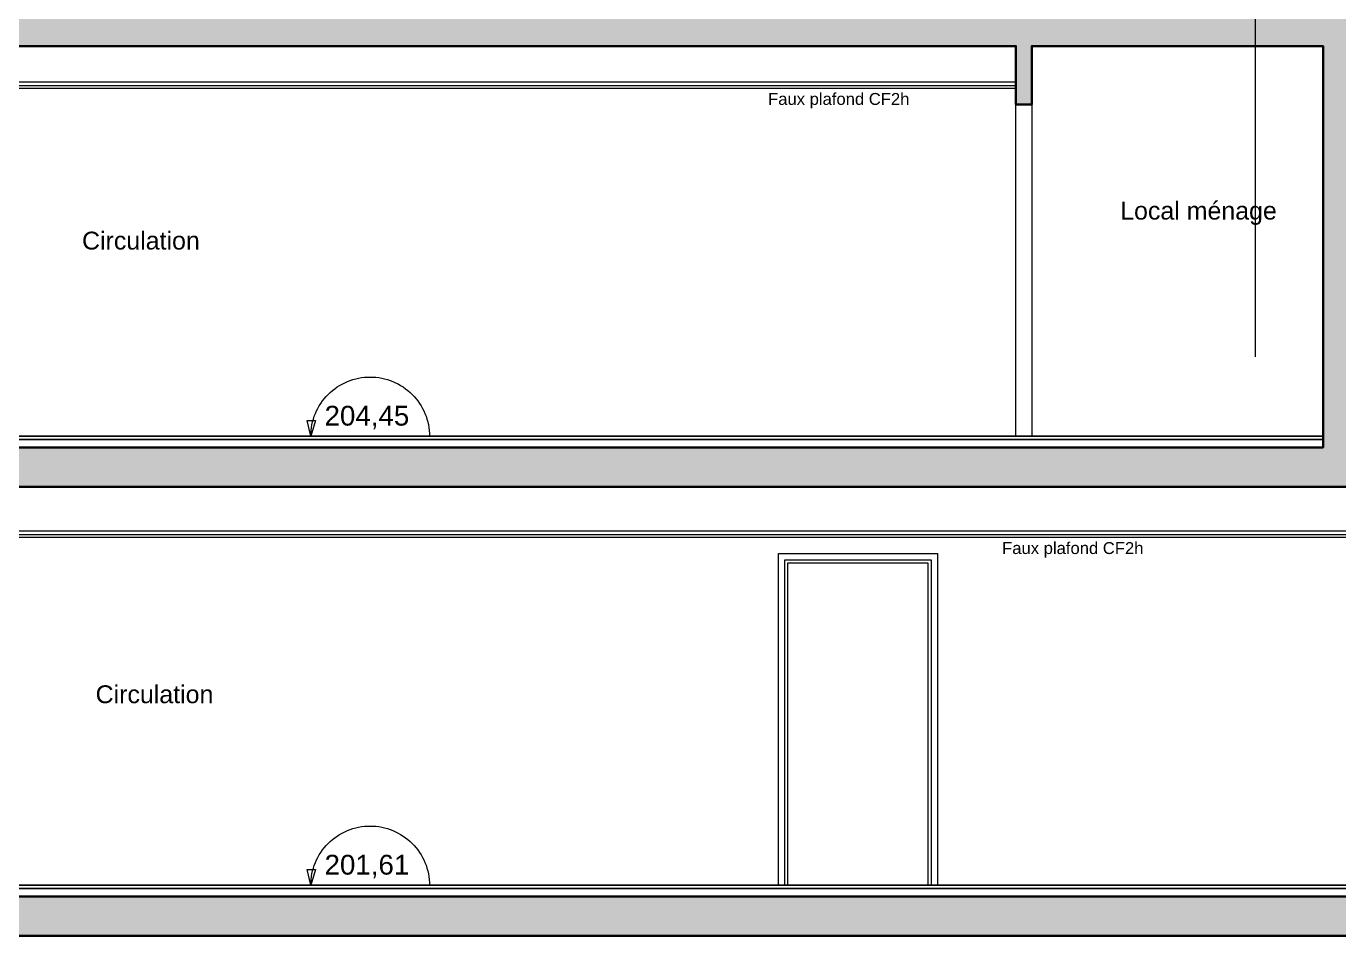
# Model space of a CAD drawing. Header units: metres. Extents: x 1838950 to 1842843, y 5171318 to 5174224.
# Drawn here: x 1841230.73 to 1841239.03, y 5171393.75 to 5171399.61 of the extents above; entities that cross this region are included whole.
import ezdxf

# ---------------------------------------------------------------- set-up
doc = ezdxf.new("R2010")
doc.units = ezdxf.units.M
doc.header["$LTSCALE"] = 0.0254
doc.layers.add('00 CHAZAL CONSTRUCTION', color=1, linetype='Continuous', lineweight=5, true_color=0xff0000)
doc.layers.add('00 CHAZAL Coupe A.5', color=7, linetype='Continuous', lineweight=18)
doc.styles.add('Arial', font='arial.ttf')

# ---------------------------------------------------------------- blocks, each defined once
blk = doc.blocks.new('Groupe-1854-1')
at = {"layer": '00 CHAZAL Coupe A.5', "color": 7, "linetype": 'Continuous', "lineweight": 5, "flags": 128}
blk.add_lwpolyline([(1841232.5292, 5171397.0126), (1841232.5297, 5171397.031), (1841232.531, 5171397.0494), (1841232.5333, 5171397.0676), (1841232.5364, 5171397.0858), (1841232.5405, 5171397.1038), (1841232.5454, 5171397.1215), (1841232.5511, 5171397.139), (1841232.5578, 5171397.1562), (1841232.5652, 5171397.173), (1841232.5735, 5171397.1895), (1841232.5826, 5171397.2055), (1841232.5924, 5171397.2211), (1841232.603, 5171397.2361), (1841232.6144, 5171397.2506), (1841232.6264, 5171397.2646), (1841232.6391, 5171397.2779), (1841232.6524, 5171397.2906), (1841232.6664, 5171397.3027), (1841232.6809, 5171397.314), (1841232.6959, 5171397.3246), (1841232.7115, 5171397.3344), (1841232.7275, 5171397.3435), (1841232.744, 5171397.3518), (1841232.7608, 5171397.3593), (1841232.778, 5171397.3659), (1841232.7955, 5171397.3717), (1841232.8132, 5171397.3766), (1841232.8312, 5171397.3806), (1841232.8493, 5171397.3838), (1841232.8676, 5171397.386), (1841232.886, 5171397.3874), (1841232.9044, 5171397.3878), (1841232.9228, 5171397.3874), (1841232.9412, 5171397.386), (1841232.9595, 5171397.3838), (1841232.9776, 5171397.3806), (1841232.9956, 5171397.3766), (1841233.0133, 5171397.3717), (1841233.0308, 5171397.3659), (1841233.048, 5171397.3593), (1841233.0648, 5171397.3518), (1841233.0813, 5171397.3436), (1841233.0973, 5171397.3345), (1841233.1129, 5171397.3246), (1841233.1279, 5171397.314), (1841233.1424, 5171397.3027), (1841233.1564, 5171397.2907), (1841233.1697, 5171397.278), (1841233.1824, 5171397.2646), (1841233.1945, 5171397.2507), (1841233.2058, 5171397.2362), (1841233.2164, 5171397.2211), (1841233.2263, 5171397.2056), (1841233.2353, 5171397.1895), (1841233.2436, 5171397.1731), (1841233.2511, 5171397.1563), (1841233.2577, 5171397.1391), (1841233.2635, 5171397.1216), (1841233.2684, 5171397.1038), (1841233.2724, 5171397.0859), (1841233.2756, 5171397.0677), (1841233.2779, 5171397.0494), (1841233.2792, 5171397.0311), (1841233.2797, 5171397.0127)], dxfattribs=at)
blk.add_lwpolyline([(1841232.559, 5171397.1117), (1841232.5292, 5171397.0126), (1841232.5054, 5171397.1133)], close=True, dxfattribs=at)
at = {"layer": '00 CHAZAL Coupe A.5', "color": 7, "insert": (1841232.616, 5171397.2057), "char_height": 0.1254, "attachment_point": 1, "rotation": 0.006, "line_spacing_factor": 0.96984, "style": 'Arial'}
blk.add_mtext('204,45', dxfattribs=at)
blk = doc.blocks.new('Groupe-1855-1')
at = {"layer": '00 CHAZAL Coupe A.5', "color": 7, "linetype": 'Continuous', "lineweight": 5, "flags": 128}
blk.add_lwpolyline([(1841232.5292, 5171394.1715), (1841232.5297, 5171394.1899), (1841232.531, 5171394.2083), (1841232.5333, 5171394.2265), (1841232.5364, 5171394.2447), (1841232.5405, 5171394.2626), (1841232.5454, 5171394.2804), (1841232.5511, 5171394.2979), (1841232.5578, 5171394.3151), (1841232.5652, 5171394.3319), (1841232.5735, 5171394.3484), (1841232.5826, 5171394.3644), (1841232.5924, 5171394.3799), (1841232.603, 5171394.395), (1841232.6144, 5171394.4095), (1841232.6264, 5171394.4235), (1841232.6391, 5171394.4368), (1841232.6524, 5171394.4495), (1841232.6664, 5171394.4615), (1841232.6809, 5171394.4729), (1841232.6959, 5171394.4835), (1841232.7115, 5171394.4933), (1841232.7275, 5171394.5024), (1841232.744, 5171394.5107), (1841232.7608, 5171394.5182), (1841232.778, 5171394.5248), (1841232.7955, 5171394.5306), (1841232.8132, 5171394.5355), (1841232.8312, 5171394.5395), (1841232.8493, 5171394.5427), (1841232.8676, 5171394.5449), (1841232.886, 5171394.5463), (1841232.9044, 5171394.5467), (1841232.9228, 5171394.5463), (1841232.9412, 5171394.5449), (1841232.9595, 5171394.5427), (1841232.9776, 5171394.5395), (1841232.9956, 5171394.5355), (1841233.0133, 5171394.5306), (1841233.0308, 5171394.5248), (1841233.048, 5171394.5182), (1841233.0648, 5171394.5107), (1841233.0813, 5171394.5024), (1841233.0973, 5171394.4934), (1841233.1129, 5171394.4835), (1841233.1279, 5171394.4729), (1841233.1424, 5171394.4616), (1841233.1564, 5171394.4496), (1841233.1697, 5171394.4369), (1841233.1824, 5171394.4235), (1841233.1945, 5171394.4096), (1841233.2058, 5171394.3951), (1841233.2164, 5171394.38), (1841233.2263, 5171394.3645), (1841233.2353, 5171394.3484), (1841233.2436, 5171394.332), (1841233.2511, 5171394.3151), (1841233.2577, 5171394.298), (1841233.2635, 5171394.2805), (1841233.2684, 5171394.2627), (1841233.2724, 5171394.2448), (1841233.2756, 5171394.2266), (1841233.2779, 5171394.2083), (1841233.2792, 5171394.19), (1841233.2797, 5171394.1716)], dxfattribs=at)
blk.add_lwpolyline([(1841232.559, 5171394.2706), (1841232.5292, 5171394.1715), (1841232.5054, 5171394.2722)], close=True, dxfattribs=at)
at = {"layer": '00 CHAZAL Coupe A.5', "color": 7, "insert": (1841232.616, 5171394.3646), "char_height": 0.1254, "attachment_point": 1, "rotation": 0.006, "line_spacing_factor": 0.96984, "style": 'Arial'}
blk.add_mtext('201,61', dxfattribs=at)
blk = doc.blocks.new('Groupe-1858-1')
at = {"layer": '00 CHAZAL Coupe A.5', "color": 7, "linetype": 'Continuous', "lineweight": 18, "flags": 128}
blk.add_lwpolyline([(1841235.4865, 5171396.2719), (1841236.4917, 5171396.2719), (1841236.4917, 5171394.1719), (1841235.4865, 5171394.1719)], close=True, dxfattribs=at)
at = {"layer": '00 CHAZAL Coupe A.5', "color": 7, "linetype": 'Continuous', "lineweight": 13, "flags": 128}
blk.add_lwpolyline([(1841235.5265, 5171396.2319), (1841236.4517, 5171396.2319), (1841236.4517, 5171394.1719), (1841235.5265, 5171394.1719)], close=True, dxfattribs=at)
at = {"layer": '00 CHAZAL Coupe A.5', "color": 7, "linetype": 'Continuous', "lineweight": 5, "flags": 128}
blk.add_lwpolyline([(1841235.5465, 5171396.2119), (1841236.4317, 5171396.2119), (1841236.4317, 5171394.1719), (1841235.5465, 5171394.1719)], close=True, dxfattribs=at)
blk = doc.blocks.new('Groupe-1988-1')
at = {"layer": '00 CHAZAL CONSTRUCTION'}
blk.add_line((1841238.5043, 5171397.5149), (1841238.5043, 5171412.5049), dxfattribs=at)
blk = doc.blocks.new('Groupe-1989-1')
at = {"layer": '00 CHAZAL CONSTRUCTION', "color": 7}
blk.add_blockref('Groupe-1988-1', (0, 0), dxfattribs=at)

msp = doc.modelspace()

# ---------------------------------------------------------------- hatches: boundary and pattern name
at = {"layer": '00 CHAZAL Coupe A.5', "linetype": 'Continuous', "lineweight": 0, "true_color": 0xaaaaaa}
h = msp.add_hatch(color=253, dxfattribs=at)
h.paths.add_polyline_path([(1841239.1099, 5171403.2439), (1841238.9499, 5171403.2439), (1841238.9499, 5171402.522), (1841224.6549, 5171402.522), (1841224.6549, 5171402.8722), (1841224.4749, 5171402.8722), (1841224.4749, 5171402.3262), (1841224.4753, 5171402.3262), (1841224.4753, 5171402.2722), (1841231.9236, 5171402.2722), (1841231.9236, 5171399.7325), (1841224.6553, 5171399.7325), (1841224.6553, 5171399.7322), (1841224.4753, 5171399.7322), (1841224.4753, 5171399.4822), (1841236.9879, 5171399.4822), (1841236.9879, 5171399.1129), (1841237.088, 5171399.1129), (1841237.088, 5171399.4822), (1841238.9303, 5171399.4822), (1841238.9303, 5171396.9425), (1841224.4753, 5171396.9425), (1841224.4753, 5171396.6924), (1841246.3779, 5171396.6924), (1841246.3779, 5171394.1015), (1841224.4753, 5171394.1015), (1841224.4753, 5171394.1014), (1841224.475, 5171394.1014), (1841224.475, 5171393.8514), (1841246.3779, 5171393.8514), (1841246.3779, 5171391.2612), (1841224.4753, 5171391.2612), (1841224.4753, 5171390.5112), (1841224.6553, 5171390.5657), (1841224.6553, 5171391.0317), (1841224.655, 5171391.0317), (1841224.655, 5171391.0617), (1841241.8826, 5171391.0617), (1841241.8826, 5171387.4772), (1841242.0826, 5171387.5343), (1841242.0826, 5171388.1704), (1841244.3829, 5171388.1704), (1841244.3829, 5171387.5928), (1841244.5758, 5171387.6477), (1841244.5758, 5171388.221), (1841251.1924, 5171388.221), (1841251.1924, 5171387.7397), (1841251.3529, 5171387.7877), (1841251.3529, 5171393.7041), (1841251.3532, 5171393.7041), (1841251.3532, 5171393.7364), (1841251.3524, 5171393.7364), (1841251.3524, 5171395.1234), (1841251.233, 5171395.1344), (1841251.233, 5171395.1634), (1841251.232, 5171395.1634), (1841251.232, 5171395.1656), (1841251.1924, 5171395.1656), (1841251.1924, 5171394.1015), (1841246.5578, 5171394.1015), (1841246.5578, 5171396.7225), (1841251.1924, 5171396.7225), (1841251.1924, 5171396.4894), (1841251.3524, 5171396.4894), (1841251.3524, 5171396.5307), (1841251.3529, 5171396.5307), (1841251.3529, 5171396.5567), (1841251.3524, 5171396.5567), (1841251.3524, 5171396.7225), (1841252.3408, 5171396.7225), (1841252.3408, 5171396.9289), (1841251.7205, 5171396.938), (1841251.7205, 5171396.9378), (1841251.3624, 5171396.9425), (1841251.3524, 5171396.9425), (1841251.3524, 5171397.0702), (1841251.3529, 5171397.0702), (1841251.3529, 5171397.2461), (1841251.3524, 5171397.2461), (1841251.3524, 5171397.2682), (1841251.3525, 5171397.2682), (1841251.3525, 5171397.4122), (1841251.3523, 5171397.4122), (1841251.3523, 5171397.4392), (1841251.1924, 5171397.4392), (1841251.1924, 5171396.9425), (1841245.1091, 5171396.9425), (1841245.0859, 5171396.9707), (1841245.0026, 5171397.1727), (1841244.92, 5171397.1734), (1841244.92, 5171397.1734), (1841244.9193, 5171397.1734), (1841244.9193, 5171396.9443), (1841244.9196, 5171396.9425), (1841239.1105, 5171396.9425), (1841239.1105, 5171399.2922), (1841239.1099, 5171399.2922), (1841239.1099, 5171399.5122), (1841244.863, 5171399.5122), (1841244.863, 5171399.5125), (1841244.9574, 5171399.5125), (1841244.9574, 5171399.4392), (1841245.1173, 5171399.4392), (1841245.1173, 5171399.4452), (1841245.1176, 5171399.4452), (1841245.1176, 5171399.5125), (1841246.106, 5171399.5125), (1841246.106, 5171399.7247), (1841245.4555, 5171399.7356), (1841245.455, 5171399.7343), (1841245.1176, 5171399.7399), (1841245.1176, 5171400.2325), (1841244.8176, 5171400.2325), (1841244.8176, 5171399.7325), (1841239.1099, 5171399.7325)])
h.paths.add_polyline_path([(1841244.3829, 5171391.0412), (1841244.3829, 5171388.4209), (1841242.0826, 5171388.4209), (1841242.0826, 5171391.0412)])
h.paths.add_polyline_path([(1841246.3779, 5171391.0412), (1841246.3779, 5171388.421), (1841244.5758, 5171388.421), (1841244.5758, 5171391.0412)])
h.paths.add_polyline_path([(1841251.1924, 5171391.0412), (1841251.1924, 5171390.9013), (1841251.1926, 5171390.9013), (1841251.1926, 5171390.8638), (1841251.1926, 5171390.8638), (1841251.1926, 5171388.421), (1841246.5578, 5171388.421), (1841246.5578, 5171391.0412)])
h.paths.add_polyline_path([(1841251.1924, 5171393.8815), (1841251.1924, 5171391.2612), (1841246.5579, 5171391.2612), (1841246.5579, 5171393.8815)])
h.paths.add_polyline_path([(1841244.92, 5171397.1734), (1841244.92, 5171397.1725), (1841244.9193, 5171397.1734)])
h.paths.add_polyline_path([(1841238.9303, 5171402.302), (1841238.9303, 5171399.7325), (1841238.5979, 5171399.7325), (1841232.1036, 5171399.7325), (1841232.1036, 5171402.3015), (1841238.8522, 5171402.302)])

# ---------------------------------------------------------------- linework, layer by layer
at = {"layer": '00 CHAZAL Coupe A.5', "color": 7, "linetype": 'Continuous', "lineweight": 13}
for p, q in [((1841236.9879, 5171399.2529), (1841218.0957, 5171399.2529)), ((1841246.3779, 5171396.4119), (1841218.8737, 5171396.4119))]:
    msp.add_line(p, q, dxfattribs=at)
at = {"layer": '00 CHAZAL Coupe A.5', "color": 7, "linetype": 'Continuous', "lineweight": 35, "flags": 128}
for points in [[(1841246.3779, 5171396.6924), (1841224.4753, 5171396.6924), (1841224.4753, 5171396.9425), (1841238.9303, 5171396.9425), (1841238.9303, 5171399.4822), (1841237.088, 5171399.4822), (1841237.088, 5171399.1129), (1841236.9879, 5171399.1129), (1841236.9879, 5171399.4822), (1841224.4753, 5171399.4822), (1841224.4753, 5171399.7322), (1841224.6553, 5171399.7322), (1841224.6553, 5171399.7325), (1841231.9236, 5171399.7325), (1841231.9236, 5171402.2722), (1841224.4753, 5171402.2722), (1841224.4753, 5171402.3262), (1841224.4749, 5171402.3262), (1841224.4749, 5171402.8722), (1841224.6549, 5171402.8722), (1841224.6549, 5171402.522), (1841238.9499, 5171402.522), (1841238.9499, 5171403.2439), (1841239.1099, 5171403.2439)], [(1841246.3779, 5171393.8514), (1841224.475, 5171393.8514), (1841224.475, 5171394.1014), (1841224.4753, 5171394.1014), (1841224.4753, 5171394.1015), (1841246.3779, 5171394.1015)]]:
    msp.add_lwpolyline(points, dxfattribs=at)
at = {"layer": '00 CHAZAL Coupe A.5', "color": 7, "linetype": 'Continuous', "lineweight": 13, "flags": 128}
for points in [[(1841236.9879, 5171399.2129), (1841218.0957, 5171399.2129), (1841218.0957, 5171399.2329), (1841236.9879, 5171399.2329)], [(1841236.9879, 5171399.1129), (1841237.088, 5171399.1129), (1841237.088, 5171397.0129), (1841236.9879, 5171397.0129)], [(1841246.3779, 5171396.3719), (1841218.8737, 5171396.3719), (1841218.8737, 5171396.3919), (1841246.3779, 5171396.3919)]]:
    msp.add_lwpolyline(points, close=True, dxfattribs=at)
at = {"layer": '00 CHAZAL Coupe A.5', "color": 7, "linetype": 'Continuous', "lineweight": 25, "flags": 128}
for points in [[(1841224.4753, 5171397.0129), (1841238.9303, 5171397.0129), (1841238.9303, 5171396.9925), (1841224.4753, 5171396.9925)], [(1841224.4753, 5171396.9925), (1841238.9303, 5171396.9925), (1841238.9303, 5171396.9425), (1841224.4753, 5171396.9425)], [(1841224.4753, 5171394.1719), (1841224.4753, 5171394.1515), (1841246.3779, 5171394.1515), (1841246.3779, 5171394.1719)], [(1841224.4753, 5171394.1515), (1841224.4753, 5171394.1015), (1841246.3779, 5171394.1015), (1841246.3779, 5171394.1515)]]:
    msp.add_lwpolyline(points, close=True, dxfattribs=at)

# ---------------------------------------------------------------- block references
at = {"layer": '00 CHAZAL CONSTRUCTION', "color": 7}
msp.add_blockref('Groupe-1989-1', (0, 0), dxfattribs=at)
at = {"layer": '00 CHAZAL Coupe A.5', "color": 7}
for name in ['Groupe-1854-1', 'Groupe-1858-1', 'Groupe-1855-1']:
    msp.add_blockref(name, (0, 0), dxfattribs=at)

# ---------------------------------------------------------------- texts
at = {"layer": '00 CHAZAL Coupe A.5', "color": 18, "true_color": 0x000000, "attachment_point": 2, "line_spacing_factor": 0.96984, "style": 'Arial'}
for s, insert, char_height, rotation in [('Faux plafond CF2h', (1841235.8679, 5171399.1849), 0.075242, 0.0028), ('Local ménage', (1841238.1429, 5171398.4968), 0.112863, 0.006), ('Circulation', (1841231.4546, 5171398.3074), 0.112863, 0.006), ('Faux plafond CF2h', (1841237.3479, 5171396.343), 0.075242, 0.0028), ('Circulation', (1841231.5405, 5171395.4368), 0.112863, 0.006)]:
    msp.add_mtext(s, dxfattribs=dict(at, insert=insert, char_height=char_height, rotation=rotation))

doc.saveas('drawing.dxf')
